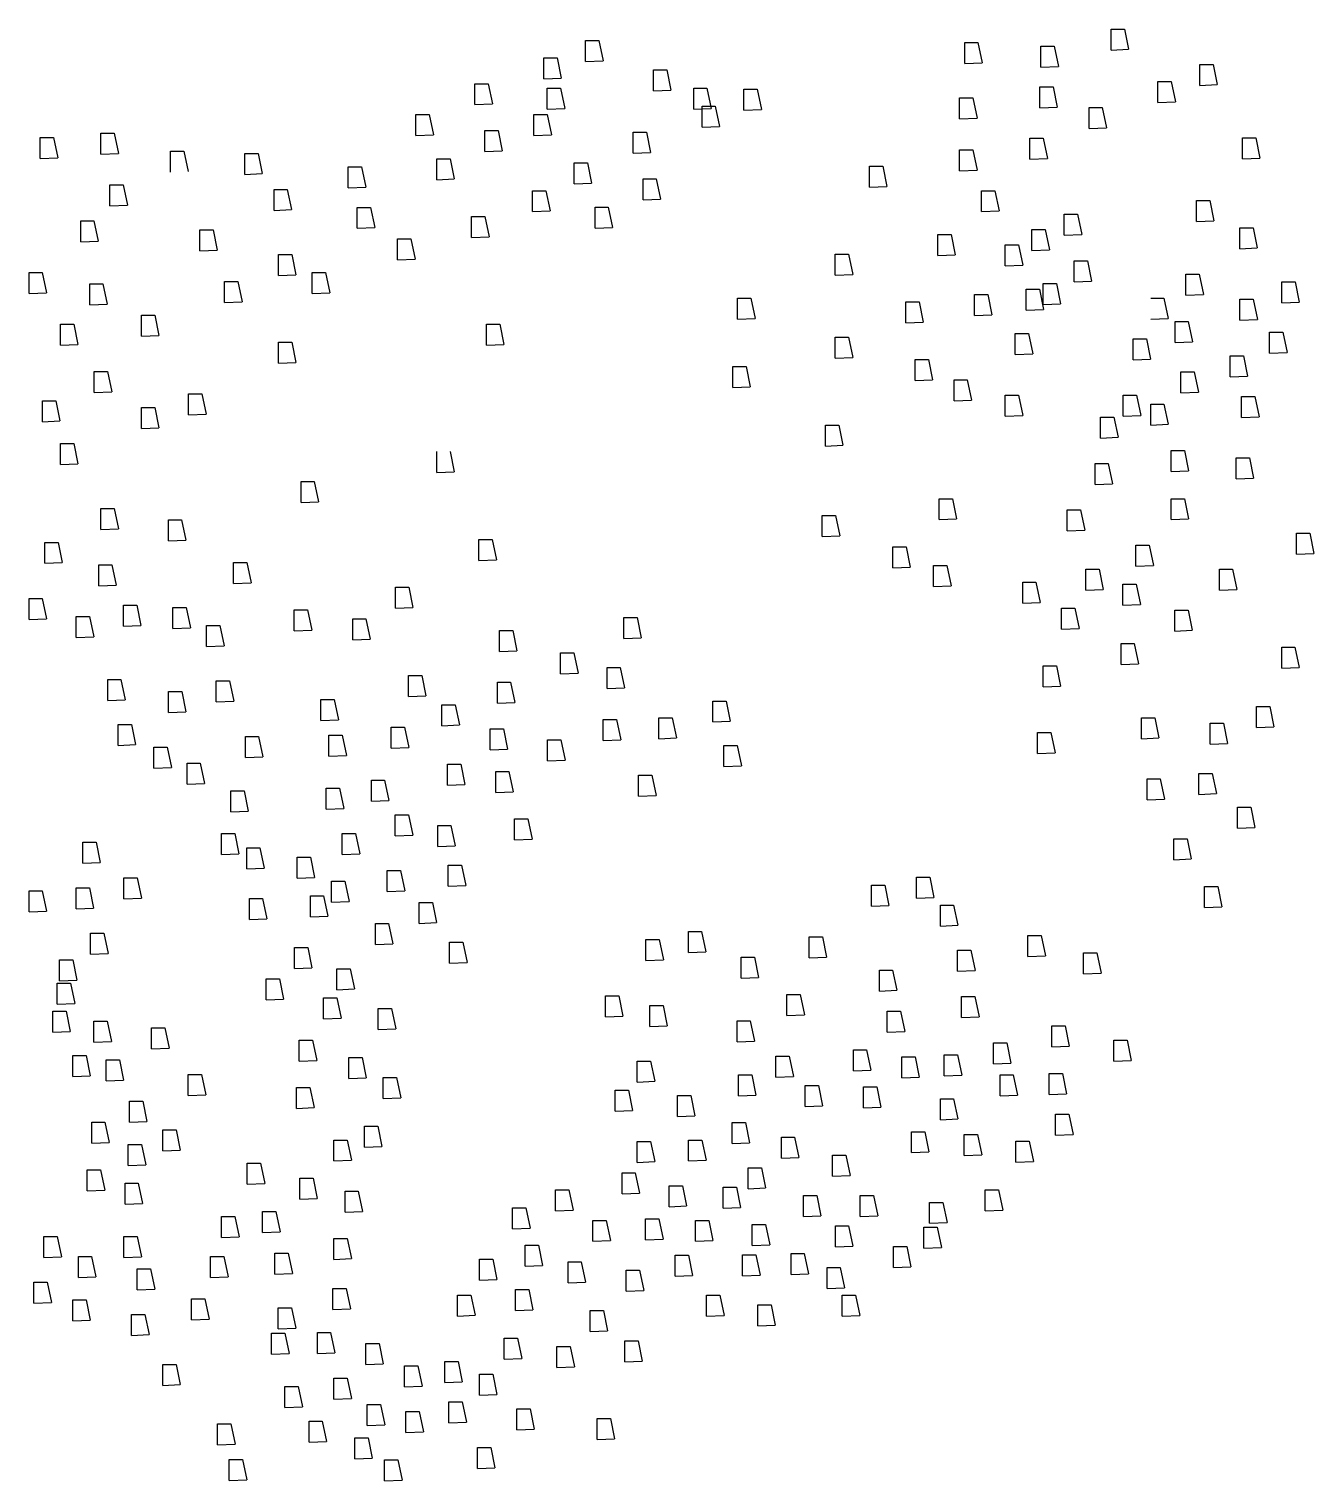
# Model space of a CAD drawing. Header units: inches. Extents: x -28 to 837, y -22 to 590.
# Drawn here: x 463.7 to 516.3, y 331.4 to 390.9 of the extents above; entities that cross this region are included whole.
import ezdxf

# ---------------------------------------------------------------- set-up
doc = ezdxf.new("R2010")
doc.units = ezdxf.units.IN
doc.header["$MEASUREMENT"] = 0
doc.layers.add('dwgmodels.com', color=250, linetype='Continuous')

# ---------------------------------------------------------------- blocks, each defined once
blk = doc.blocks.new('bush 032')
at = {"color": 0, "ltscale": 0.5}
for p, q in [((470.9, 255.03), (470.9, 267.43)), ((470.9, 267.43), (478.75, 267.43)), ((478.75, 267.43), (481.23, 255.45)), ((160.38, 260.58), (168.23, 260.58)), ((160.38, 248.19), (160.38, 260.58)), ((168.23, 260.58), (170.71, 248.6)), ((384.39, 259.43), (392.25, 259.43)), ((384.39, 247.04), (384.39, 259.43)), ((392.25, 259.43), (394.72, 247.45)), ((135.66, 250.41), (143.52, 250.41)), ((135.66, 238.01), (135.66, 250.41)), ((143.52, 250.41), (146, 238.42)), ((429.46, 257.25), (437.32, 257.25)), ((429.46, 244.86), (429.46, 257.25)), ((437.32, 257.25), (439.79, 245.27)), ((470.9, 255.03), (481.23, 255.45)), ((160.38, 248.19), (170.71, 248.6)), ((200.43, 243.26), (208.28, 243.26)), ((200.43, 230.86), (200.43, 243.26)), ((208.28, 243.26), (210.76, 231.27)), ((384.39, 247.04), (394.72, 247.45)), ((429.46, 244.86), (439.79, 245.27)), ((523.29, 246.56), (531.15, 246.56)), ((523.29, 234.16), (523.29, 246.56)), ((531.15, 246.56), (533.63, 234.57)), ((94.96, 222.74), (94.96, 235.14)), ((94.96, 235.14), (102.81, 235.14)), ((102.81, 235.14), (105.29, 223.16)), ((135.66, 238.01), (146, 238.42)), ((137.67, 232.49), (145.53, 232.49)), ((137.67, 220.1), (137.67, 232.49)), ((145.53, 232.49), (148.01, 220.51)), ((224.22, 220.1), (224.22, 232.49)), ((224.22, 232.49), (232.07, 232.49)), ((232.07, 232.49), (234.55, 220.51)), ((253.89, 219.55), (253.89, 231.95)), ((253.89, 231.95), (261.74, 231.95)), ((261.74, 231.95), (264.22, 219.97)), ((428.74, 220.87), (428.74, 233.27)), ((428.74, 233.27), (436.59, 233.27)), ((436.59, 233.27), (439.07, 221.28)), ((498.58, 223.98), (498.58, 236.38)), ((498.58, 236.38), (506.43, 236.38)), ((506.43, 236.38), (508.91, 224.4)), ((523.29, 234.16), (533.63, 234.57)), ((94.96, 222.74), (105.29, 223.16)), ((200.43, 230.86), (210.76, 231.27)), ((381.37, 214.41), (381.37, 226.81)), ((381.37, 226.81), (389.23, 226.81)), ((389.23, 226.81), (391.71, 214.82)), ((498.58, 223.98), (508.91, 224.4)), ((60.06, 216.97), (67.91, 216.97)), ((60.06, 204.57), (60.06, 216.97)), ((67.91, 216.97), (70.39, 204.98)), ((129.85, 204.57), (129.85, 216.97)), ((129.85, 216.97), (137.7, 216.97)), ((137.67, 220.1), (148.01, 220.51)), ((137.7, 216.97), (140.18, 204.98)), ((224.22, 220.1), (234.55, 220.51)), ((229.17, 221.77), (237.02, 221.77)), ((229.17, 209.37), (229.17, 221.77)), ((237.02, 221.77), (239.5, 209.79)), ((253.89, 219.55), (264.22, 219.97)), ((381.37, 214.41), (391.71, 214.82)), ((428.74, 220.87), (439.07, 221.28)), ((457.87, 221.12), (465.72, 221.12)), ((457.87, 208.72), (457.87, 221.12)), ((465.72, 221.12), (468.2, 209.13)), ((-126.08, 193.51), (-126.08, 205.91)), ((-126.08, 205.91), (-118.23, 205.91)), ((-118.23, 205.91), (-115.75, 193.92)), ((100.77, 207.52), (108.62, 207.52)), ((100.77, 195.12), (100.77, 207.52)), ((108.62, 207.52), (111.1, 195.53)), ((188.46, 206.5), (196.31, 206.5)), ((188.46, 194.11), (188.46, 206.5)), ((196.31, 206.5), (198.79, 194.52)), ((229.17, 209.37), (239.5, 209.79)), ((457.87, 208.72), (468.2, 209.13)), ((-161.95, 203.25), (-154.1, 203.25)), ((-161.95, 190.86), (-161.95, 203.25)), ((-154.1, 203.25), (-151.62, 191.27)), ((60.06, 204.57), (70.39, 204.98)), ((129.85, 204.57), (140.18, 204.98)), ((422.97, 190.55), (422.97, 202.94)), ((422.97, 202.94), (430.83, 202.94)), ((430.83, 202.94), (433.31, 190.96)), ((548.58, 203.1), (556.43, 203.1)), ((548.58, 190.7), (548.58, 203.1)), ((556.43, 203.1), (558.91, 191.12)), ((-161.95, 190.86), (-151.62, 191.27)), ((-126.08, 193.51), (-115.75, 193.92)), ((-84.9, 182.88), (-84.9, 195.28)), ((-84.9, 195.28), (-77.05, 195.28)), ((-77.05, 195.28), (-74.57, 183.3)), ((-41.06, 193.95), (-33.21, 193.95)), ((-41.06, 181.56), (-41.06, 193.95)), ((-33.21, 193.95), (-30.73, 181.97)), ((72.42, 190.8), (80.27, 190.8)), ((72.42, 178.4), (72.42, 190.8)), ((80.27, 190.8), (82.75, 178.82)), ((100.77, 195.12), (111.1, 195.53)), ((188.46, 194.11), (198.79, 194.52)), ((381.37, 196.1), (389.23, 196.1)), ((381.37, 183.7), (381.37, 196.1)), ((389.23, 196.1), (391.71, 184.11)), ((422.97, 190.55), (433.31, 190.96)), ((548.58, 190.7), (558.91, 191.12)), ((-41.06, 181.56), (-30.73, 181.97)), ((20.04, 185.98), (27.9, 185.98)), ((20.04, 173.58), (20.04, 185.98)), ((27.9, 185.98), (30.38, 174)), ((153.57, 188.33), (161.42, 188.33)), ((153.57, 175.94), (153.57, 188.33)), ((161.42, 188.33), (163.9, 176.35)), ((328.07, 186.34), (335.92, 186.34)), ((328.07, 173.94), (328.07, 186.34)), ((335.92, 186.34), (338.4, 174.35)), ((381.37, 183.7), (391.71, 184.11)), ((-120.77, 175.36), (-112.92, 175.36)), ((-120.77, 162.96), (-120.77, 175.36)), ((-112.92, 175.36), (-110.44, 163.37)), ((-23.79, 172.7), (-15.94, 172.7)), ((-23.79, 160.3), (-23.79, 172.7)), ((-15.94, 172.7), (-13.46, 160.71)), ((20.04, 173.58), (30.38, 174)), ((72.42, 178.4), (82.75, 178.82)), ((129.02, 159.52), (129.02, 171.91)), ((129.02, 171.91), (136.87, 171.91)), ((136.87, 171.91), (139.35, 159.93)), ((153.57, 175.94), (163.9, 176.35)), ((194.28, 178.88), (202.13, 178.88)), ((194.28, 166.49), (194.28, 178.88)), ((202.13, 178.88), (204.61, 166.9)), ((328.07, 173.94), (338.4, 174.35)), ((394.42, 171.91), (402.27, 171.91)), ((394.42, 159.52), (394.42, 171.91)), ((402.27, 171.91), (404.75, 159.93)), ((-120.77, 162.96), (-110.44, 163.37)), ((194.28, 166.49), (204.61, 166.9)), ((521.35, 153.75), (521.35, 166.14)), ((521.35, 166.14), (529.2, 166.14)), ((529.2, 166.14), (531.68, 154.16)), ((-23.79, 160.3), (-13.46, 160.71)), ((25.36, 162.07), (33.21, 162.07)), ((25.36, 149.67), (25.36, 162.07)), ((33.21, 162.07), (35.69, 150.09)), ((92.96, 156.62), (100.81, 156.62)), ((92.96, 144.22), (92.96, 156.62)), ((100.81, 156.62), (103.29, 144.63)), ((129.02, 159.52), (139.35, 159.93)), ((165.93, 149.77), (165.93, 162.16)), ((165.93, 162.16), (173.78, 162.16)), ((173.78, 162.16), (176.26, 150.18)), ((394.42, 159.52), (404.75, 159.93)), ((443.26, 158), (451.11, 158)), ((443.26, 145.6), (443.26, 158)), ((451.11, 158), (453.59, 146.02)), ((-138.04, 154.1), (-130.19, 154.1)), ((-138.04, 141.7), (-138.04, 154.1)), ((-130.19, 154.1), (-127.71, 142.12)), ((-67.63, 148.79), (-59.78, 148.79)), ((-67.63, 136.39), (-67.63, 148.79)), ((-59.78, 148.79), (-57.3, 136.8)), ((25.36, 149.67), (35.69, 150.09)), ((165.93, 149.77), (176.26, 150.18)), ((368.46, 133.55), (368.46, 145.95)), ((368.46, 145.95), (376.31, 145.95)), ((376.31, 145.95), (378.79, 133.97)), ((424.14, 136.54), (424.14, 148.94)), ((424.14, 148.94), (432, 148.94)), ((432, 148.94), (434.48, 136.96)), ((443.26, 145.6), (453.59, 146.02)), ((521.35, 153.75), (531.68, 154.16)), ((546.97, 137.64), (546.97, 150.04)), ((546.97, 150.04), (554.82, 150.04)), ((554.82, 150.04), (557.3, 138.05)), ((-138.04, 141.7), (-127.71, 142.12)), ((49.27, 143.47), (57.12, 143.47)), ((49.27, 131.08), (49.27, 143.47)), ((57.12, 143.47), (59.6, 131.49)), ((92.96, 144.22), (103.29, 144.63)), ((408.36, 139.83), (416.22, 139.83)), ((408.36, 127.43), (408.36, 139.83)), ((416.22, 139.83), (418.7, 127.84)), ((546.97, 137.64), (557.3, 138.05)), ((-67.63, 136.39), (-57.3, 136.8)), ((-21.14, 134.17), (-13.29, 134.17)), ((-21.14, 121.78), (-21.14, 134.17)), ((-13.29, 134.17), (-10.81, 122.19)), ((49.27, 131.08), (59.6, 131.49)), ((307.88, 134.41), (315.73, 134.41)), ((307.88, 122.01), (307.88, 134.41)), ((315.73, 134.41), (318.21, 122.43)), ((368.46, 133.55), (378.79, 133.97)), ((424.14, 136.54), (434.48, 136.96)), ((449.07, 130.38), (456.93, 130.38)), ((449.07, 117.98), (449.07, 130.38)), ((456.93, 130.38), (459.4, 118.39)), ((-168.59, 123.54), (-160.74, 123.54)), ((-168.59, 111.15), (-168.59, 123.54)), ((-160.74, 123.54), (-158.26, 111.56)), ((-21.14, 121.78), (-10.81, 122.19)), ((-1.21, 123.54), (6.64, 123.54)), ((-1.21, 111.15), (-1.21, 123.54)), ((6.64, 123.54), (9.12, 111.56)), ((307.88, 122.01), (318.21, 122.43)), ((408.36, 127.43), (418.7, 127.84)), ((515.17, 122.62), (523.02, 122.62)), ((515.17, 110.22), (515.17, 122.62)), ((523.02, 122.62), (525.5, 110.64)), ((-168.59, 111.15), (-158.26, 111.56)), ((-132.73, 116.9), (-124.88, 116.9)), ((-132.73, 104.51), (-132.73, 116.9)), ((-124.88, 116.9), (-122.39, 104.92)), ((-53.02, 118.23), (-45.17, 118.23)), ((-53.02, 105.83), (-53.02, 118.23)), ((-45.17, 118.23), (-42.69, 106.25)), ((-1.21, 111.15), (9.12, 111.56)), ((420.72, 101.26), (420.72, 113.66)), ((420.72, 113.66), (428.57, 113.66)), ((428.57, 113.66), (431.06, 101.67)), ((430.73, 117.14), (438.58, 117.14)), ((430.73, 104.74), (430.73, 117.14)), ((438.58, 117.14), (441.06, 105.15)), ((449.07, 117.98), (459.4, 118.39)), ((571.8, 117.99), (579.65, 117.99)), ((571.8, 105.59), (571.8, 117.99)), ((579.65, 117.99), (582.13, 106.01)), ((-132.73, 104.51), (-122.39, 104.92)), ((-53.02, 105.83), (-42.69, 106.25)), ((250.18, 96.05), (250.18, 108.45)), ((250.18, 108.45), (258.03, 108.45)), ((258.03, 108.45), (260.51, 96.47)), ((349.57, 93.77), (349.57, 106.17)), ((349.57, 106.17), (357.43, 106.17)), ((357.43, 106.17), (359.9, 94.19)), ((390.15, 110.56), (398, 110.56)), ((390.15, 98.16), (390.15, 110.56)), ((398, 110.56), (400.48, 98.58)), ((430.73, 104.74), (441.06, 105.15)), ((494.33, 108.36), (502.18, 108.36)), ((502.18, 108.36), (504.66, 96.38)), ((515.17, 110.22), (525.5, 110.64)), ((547.08, 95.42), (547.08, 107.81)), ((547.08, 107.81), (554.93, 107.81)), ((554.93, 107.81), (557.41, 95.83)), ((571.8, 105.59), (582.13, 106.01)), ((-102.17, 85.91), (-102.17, 98.31)), ((-102.17, 98.31), (-94.32, 98.31)), ((-94.32, 98.31), (-91.84, 86.32)), ((250.18, 96.05), (260.51, 96.47)), ((390.15, 98.16), (400.48, 98.58)), ((420.72, 101.26), (431.06, 101.67)), ((494.33, 95.97), (504.66, 96.38)), ((508.69, 82.22), (508.69, 94.61)), ((508.69, 94.61), (516.54, 94.61)), ((516.54, 94.61), (519.02, 82.63)), ((547.08, 95.42), (557.41, 95.83)), ((-150, 92.99), (-142.14, 92.99)), ((-150, 80.59), (-150, 92.99)), ((-142.14, 92.99), (-139.67, 81.01)), ((-102.17, 85.91), (-91.84, 86.32)), ((101.73, 93.01), (109.58, 93.01)), ((101.73, 80.61), (101.73, 93.01)), ((109.58, 93.01), (112.06, 81.03)), ((349.57, 93.77), (359.9, 94.19)), ((414.28, 87.53), (422.13, 87.53)), ((414.28, 75.13), (414.28, 87.53)), ((422.13, 87.53), (424.61, 75.54)), ((564.62, 75.86), (564.62, 88.26)), ((564.62, 88.26), (572.47, 88.26)), ((572.47, 88.26), (574.95, 76.27)), ((-150, 80.59), (-139.67, 81.01)), ((-21.14, 82.36), (-13.29, 82.36)), ((-21.14, 69.97), (-21.14, 82.36)), ((-13.29, 82.36), (-10.81, 70.38)), ((101.73, 80.61), (112.06, 81.03)), ((307.88, 85.37), (315.73, 85.37)), ((307.88, 72.97), (307.88, 85.37)), ((315.73, 85.37), (318.21, 73.39)), ((483.97, 84.44), (491.82, 84.44)), ((483.97, 72.04), (483.97, 84.44)), ((491.82, 84.44), (494.3, 72.46)), ((508.69, 82.22), (519.02, 82.63)), ((-21.14, 69.97), (-10.81, 70.38)), ((307.88, 72.97), (318.21, 73.39)), ((355.06, 59.78), (355.06, 72.17)), ((355.06, 72.17), (362.91, 72.17)), ((362.91, 72.17), (365.39, 60.19)), ((414.28, 75.13), (424.61, 75.54)), ((483.97, 72.04), (494.3, 72.46)), ((541.27, 61.98), (541.27, 74.37)), ((541.27, 74.37), (549.12, 74.37)), ((549.12, 74.37), (551.6, 62.39)), ((564.62, 75.86), (574.95, 76.27)), ((-130.07, 52.7), (-130.07, 65.1)), ((-130.07, 65.1), (-122.22, 65.1)), ((-122.22, 65.1), (-119.74, 53.11)), ((247.3, 55.66), (247.3, 68.06)), ((247.3, 68.06), (255.15, 68.06)), ((255.15, 68.06), (257.63, 56.08)), ((355.06, 59.78), (365.39, 60.19)), ((378.09, 47.71), (378.09, 60.11)), ((378.09, 60.11), (385.94, 60.11)), ((385.94, 60.11), (388.42, 48.13)), ((512.19, 52.53), (512.19, 64.93)), ((512.19, 64.93), (520.04, 64.93)), ((520.04, 64.93), (522.52, 52.94)), ((541.27, 61.98), (551.6, 62.39)), ((-130.07, 52.7), (-119.74, 53.11)), ((-74.28, 51.81), (-66.42, 51.81)), ((-74.28, 39.41), (-74.28, 51.81)), ((-66.42, 51.81), (-63.94, 39.82)), ((247.3, 55.66), (257.63, 56.08)), ((512.19, 52.53), (522.52, 52.94)), ((-160.62, 47.82), (-152.77, 47.82)), ((-160.62, 35.43), (-160.62, 47.82)), ((-152.77, 47.82), (-150.29, 35.84)), ((-102.17, 43.84), (-94.32, 43.84)), ((-102.17, 31.44), (-102.17, 43.84)), ((-94.32, 43.84), (-91.84, 31.86)), ((378.09, 47.71), (388.42, 48.13)), ((408.36, 51), (416.22, 51)), ((408.36, 38.6), (408.36, 51)), ((416.22, 51), (418.7, 39.01)), ((478.15, 51), (486, 51)), ((478.15, 38.6), (478.15, 51)), ((486, 51), (488.48, 39.01)), ((494.33, 45.85), (502.18, 45.85)), ((494.33, 33.45), (494.33, 45.85)), ((502.18, 45.85), (504.66, 33.87)), ((548.07, 37.84), (548.07, 50.24)), ((548.07, 50.24), (555.92, 50.24)), ((555.92, 50.24), (558.4, 38.26)), ((-160.62, 35.43), (-150.29, 35.84)), ((-74.28, 39.41), (-63.94, 39.82)), ((408.36, 38.6), (418.7, 39.01)), ((464.72, 25.78), (464.72, 38.17)), ((464.72, 38.17), (472.57, 38.17)), ((472.57, 38.17), (475.05, 26.19)), ((478.15, 38.6), (488.48, 39.01)), ((548.07, 37.84), (558.4, 38.26)), ((-102.17, 31.44), (-91.84, 31.86)), ((302.11, 21.05), (302.11, 33.45)), ((302.11, 33.45), (309.96, 33.45)), ((309.96, 33.45), (312.44, 21.46)), ((464.72, 25.78), (475.05, 26.19)), ((494.33, 33.45), (504.66, 33.87)), ((-150, 10.19), (-150, 22.58)), ((-150, 22.58), (-142.14, 22.58)), ((-142.14, 22.58), (-139.67, 10.6)), ((72.42, 5.42), (72.42, 17.82)), ((80.27, 17.82), (82.75, 5.83)), ((302.11, 21.05), (312.44, 21.46)), ((506.39, 6.04), (506.39, 18.44)), ((506.39, 18.44), (514.25, 18.44)), ((514.25, 18.44), (516.73, 6.45)), ((-150, 10.19), (-139.67, 10.6)), ((461.43, -1.64), (461.43, 10.76)), ((461.43, 10.76), (469.28, 10.76)), ((469.28, 10.76), (471.76, -1.22)), ((544.78, 1.65), (544.78, 14.05)), ((544.78, 14.05), (552.63, 14.05)), ((552.63, 14.05), (555.11, 2.06)), ((-7.85, 0), (0, 0)), ((-7.85, -12.39), (-7.85, 0)), ((0, 0), (2.48, -11.98)), ((72.42, 5.42), (82.75, 5.83)), ((506.39, 6.04), (516.73, 6.45)), ((544.78, 1.65), (555.11, 2.06)), ((461.43, -1.64), (471.76, -1.22)), ((-126.08, -28.34), (-126.08, -15.94)), ((-126.08, -15.94), (-118.23, -15.94)), ((-118.23, -15.94), (-115.75, -27.92)), ((-7.85, -12.39), (2.48, -11.98)), ((369.31, -10.08), (377.16, -10.08)), ((369.31, -22.47), (369.31, -10.08)), ((377.16, -10.08), (379.65, -22.06)), ((444.98, -16.66), (452.83, -16.66)), ((444.98, -29.06), (444.98, -16.66)), ((452.83, -16.66), (455.31, -28.64)), ((506.39, -10.08), (514.25, -10.08)), ((506.39, -22.47), (506.39, -10.08)), ((514.25, -10.08), (516.73, -22.06)), ((-86.23, -34.98), (-86.23, -22.58)), ((-86.23, -22.58), (-78.38, -22.58)), ((-78.38, -22.58), (-75.9, -34.57)), ((300.22, -19.95), (308.08, -19.95)), ((300.22, -32.34), (300.22, -19.95)), ((308.08, -19.95), (310.56, -31.93)), ((369.31, -22.47), (379.65, -22.06)), ((506.39, -22.47), (516.73, -22.06)), ((-126.08, -28.34), (-115.75, -27.92)), ((97.34, -34.21), (105.2, -34.21)), ((97.34, -46.6), (97.34, -34.21)), ((105.2, -34.21), (107.68, -46.19)), ((300.22, -32.34), (310.56, -31.93)), ((444.98, -29.06), (455.31, -28.64)), ((580.48, -30.5), (588.33, -30.5)), ((580.48, -42.9), (580.48, -30.5)), ((588.33, -30.5), (590.81, -42.48)), ((-159.29, -35.87), (-151.44, -35.87)), ((-159.29, -48.26), (-159.29, -35.87)), ((-151.44, -35.87), (-148.96, -47.85)), ((-86.23, -34.98), (-75.9, -34.57)), ((341.9, -38.59), (349.75, -38.59)), ((341.9, -50.99), (341.9, -38.59)), ((349.75, -38.59), (352.23, -50.58)), ((485.56, -37.49), (493.41, -37.49)), ((485.56, -49.89), (485.56, -37.49)), ((493.41, -37.49), (495.89, -49.48)), ((580.48, -42.9), (590.81, -42.48)), ((-159.29, -48.26), (-148.96, -47.85)), ((-127.41, -61.55), (-127.41, -49.15)), ((-127.41, -49.15), (-119.56, -49.15)), ((-119.56, -49.15), (-117.08, -61.14)), ((-47.71, -47.82), (-39.85, -47.82)), ((-47.71, -60.22), (-47.71, -47.82)), ((-39.85, -47.82), (-37.38, -59.81)), ((97.34, -46.6), (107.68, -46.19)), ((341.9, -50.99), (352.23, -50.58)), ((366.02, -49.56), (373.87, -49.56)), ((366.02, -61.96), (366.02, -49.56)), ((373.87, -49.56), (376.35, -61.54)), ((485.56, -49.89), (495.89, -49.48)), ((-47.71, -60.22), (-37.38, -59.81)), ((418.66, -71.83), (418.66, -59.43)), ((418.66, -59.43), (426.51, -59.43)), ((426.51, -59.43), (428.99, -71.41)), ((455.95, -51.75), (463.8, -51.75)), ((455.95, -64.15), (455.95, -51.75)), ((463.8, -51.75), (466.28, -63.73)), ((534.91, -51.75), (542.76, -51.75)), ((534.91, -64.15), (534.91, -51.75)), ((542.76, -51.75), (545.24, -63.73)), ((-127.41, -61.55), (-117.08, -61.14)), ((47.94, -62.43), (55.79, -62.43)), ((47.94, -74.83), (47.94, -62.43)), ((55.79, -62.43), (58.27, -74.42)), ((366.02, -61.96), (376.35, -61.54)), ((455.95, -64.15), (466.28, -63.73)), ((477.88, -60.53), (485.73, -60.53)), ((477.88, -72.92), (477.88, -60.53)), ((485.73, -60.53), (488.21, -72.51)), ((534.91, -64.15), (545.24, -63.73)), ((-168.59, -81.47), (-168.59, -69.08)), ((-168.59, -69.08), (-160.74, -69.08)), ((-160.74, -69.08), (-158.26, -81.06)), ((-112.8, -73.06), (-104.95, -73.06)), ((-112.8, -85.46), (-112.8, -73.06)), ((-104.95, -73.06), (-102.47, -85.04)), ((-83.57, -86.79), (-83.57, -74.39)), ((-83.57, -74.39), (-75.72, -74.39)), ((-75.72, -74.39), (-73.24, -86.37)), ((-11.84, -75.72), (-3.99, -75.72)), ((-11.84, -88.12), (-11.84, -75.72)), ((-3.99, -75.72), (-1.5, -87.7)), ((47.94, -74.83), (58.27, -74.42)), ((418.66, -71.83), (428.99, -71.41)), ((441.69, -74.78), (449.54, -74.78)), ((441.69, -87.18), (441.69, -74.78)), ((449.54, -74.78), (452.02, -86.77)), ((477.88, -72.92), (488.21, -72.51)), ((508.59, -75.88), (516.44, -75.88)), ((508.59, -88.28), (508.59, -75.88)), ((516.44, -75.88), (518.92, -87.86)), ((-168.59, -81.47), (-158.26, -81.06)), ((-140.7, -79.71), (-132.85, -79.71)), ((-140.7, -92.1), (-140.7, -79.71)), ((-132.85, -79.71), (-130.37, -91.69)), ((-112.8, -85.46), (-102.47, -85.04)), ((-63.65, -85.02), (-55.79, -85.02)), ((-63.65, -97.42), (-63.65, -85.02)), ((-55.79, -85.02), (-53.32, -97)), ((22.7, -81.03), (30.55, -81.03)), ((22.7, -93.43), (22.7, -81.03)), ((30.55, -81.03), (33.03, -93.02)), ((182.88, -80.27), (190.74, -80.27)), ((182.88, -92.66), (182.88, -80.27)), ((190.74, -80.27), (193.22, -92.25)), ((-140.7, -92.1), (-130.37, -91.69)), ((-83.57, -86.79), (-73.24, -86.37)), ((-11.84, -88.12), (-1.5, -87.7)), ((22.7, -93.43), (33.03, -93.02)), ((109.41, -87.94), (117.26, -87.94)), ((109.41, -100.34), (109.41, -87.94)), ((117.26, -87.94), (119.74, -99.93)), ((182.88, -92.66), (193.22, -92.25)), ((441.69, -87.18), (452.02, -86.77)), ((508.59, -88.28), (518.92, -87.86)), ((-63.65, -97.42), (-53.32, -97)), ((109.41, -100.34), (119.74, -99.93)), ((145.6, -101.1), (153.45, -101.1)), ((145.6, -113.5), (145.6, -101.1)), ((153.45, -101.1), (155.93, -113.09)), ((476.78, -95.62), (484.64, -95.62)), ((476.78, -108.02), (476.78, -95.62)), ((484.64, -95.62), (487.11, -107.6)), ((571.73, -97.86), (579.58, -97.86)), ((571.73, -110.26), (571.73, -97.86)), ((579.58, -97.86), (582.06, -109.85)), ((173.01, -109.88), (180.87, -109.88)), ((173.01, -122.27), (173.01, -109.88)), ((180.87, -109.88), (183.34, -121.86)), ((430.73, -108.78), (438.58, -108.78)), ((430.73, -121.18), (430.73, -108.78)), ((438.58, -108.78), (441.06, -120.76)), ((476.78, -108.02), (487.11, -107.6)), ((571.73, -110.26), (582.06, -109.85)), ((-122.1, -116.9), (-114.25, -116.9)), ((-122.1, -129.3), (-122.1, -116.9)), ((-114.25, -116.9), (-111.77, -128.89)), ((-57.97, -117.7), (-50.12, -117.7)), ((-57.97, -130.1), (-57.97, -117.7)), ((-50.12, -117.7), (-47.64, -129.68)), ((55.69, -114.57), (63.54, -114.57)), ((55.69, -126.96), (55.69, -114.57)), ((63.54, -114.57), (66.02, -126.55)), ((108.21, -118.49), (116.06, -118.49)), ((108.21, -130.88), (108.21, -118.49)), ((116.06, -118.49), (118.54, -130.47)), ((145.6, -113.5), (155.93, -113.09)), ((-86.18, -136.37), (-86.18, -123.97)), ((-86.18, -123.97), (-78.33, -123.97)), ((-78.33, -123.97), (-75.85, -135.96)), ((3.95, -128.67), (11.81, -128.67)), ((3.95, -141.07), (3.95, -128.67)), ((11.81, -128.67), (14.29, -140.66)), ((55.69, -126.96), (66.02, -126.55)), ((173.01, -122.27), (183.34, -121.86)), ((430.73, -121.18), (441.06, -120.76)), ((-122.1, -129.3), (-111.77, -128.89)), ((-86.18, -136.37), (-75.85, -135.96)), ((-57.97, -130.1), (-47.64, -129.68)), ((75.41, -131.81), (83.26, -131.81)), ((75.41, -144.21), (75.41, -131.81)), ((83.26, -131.81), (85.74, -143.79)), ((108.21, -130.88), (118.54, -130.47)), ((235.52, -129.62), (243.37, -129.62)), ((235.52, -142.01), (235.52, -129.62)), ((243.37, -129.62), (245.85, -141.6)), ((556.84, -132.91), (564.69, -132.91)), ((556.84, -145.3), (556.84, -132.91)), ((564.69, -132.91), (567.17, -144.89)), ((-115.91, -155.82), (-115.91, -143.42)), ((-115.91, -143.42), (-108.06, -143.42)), ((-108.06, -143.42), (-105.58, -155.4)), ((3.95, -141.07), (14.29, -140.66)), ((45.5, -157.53), (45.5, -145.14)), ((45.5, -145.14), (53.35, -145.14)), ((53.35, -145.14), (55.83, -157.12)), ((75.41, -144.21), (85.74, -143.79)), ((170.82, -152.98), (170.82, -140.58)), ((170.82, -140.58), (178.67, -140.58)), ((178.67, -140.58), (181.15, -152.57)), ((203.72, -139.49), (211.57, -139.49)), ((203.72, -151.88), (203.72, -139.49)), ((211.57, -139.49), (214.05, -151.47)), ((235.52, -142.01), (245.85, -141.6)), ((488.85, -139.49), (496.7, -139.49)), ((488.85, -151.88), (488.85, -139.49)), ((496.7, -139.49), (499.18, -151.47)), ((529.42, -142.78), (537.27, -142.78)), ((529.42, -155.17), (529.42, -142.78)), ((537.27, -142.78), (539.76, -154.76)), ((556.84, -145.3), (567.17, -144.89)), ((-40.72, -163.02), (-40.72, -150.62)), ((-40.72, -150.62), (-32.87, -150.62)), ((-32.87, -150.62), (-30.39, -162.6)), ((8.66, -149.84), (16.51, -149.84)), ((8.66, -162.23), (8.66, -149.84)), ((16.51, -149.84), (18.99, -161.82)), ((103.92, -146.07), (111.78, -146.07)), ((103.92, -158.46), (103.92, -146.07)), ((111.78, -146.07), (114.26, -158.05)), ((137.92, -152.65), (145.77, -152.65)), ((137.92, -165.04), (137.92, -152.65)), ((145.77, -152.65), (148.25, -164.63)), ((170.82, -152.98), (181.15, -152.57)), ((203.72, -151.88), (214.05, -151.47)), ((427.44, -148.26), (435.29, -148.26)), ((427.44, -160.66), (427.44, -148.26)), ((435.29, -148.26), (437.77, -160.24)), ((488.85, -151.88), (499.18, -151.47)), ((-115.91, -155.82), (-105.58, -155.4)), ((-94.81, -156.89), (-86.95, -156.89)), ((-94.81, -169.29), (-94.81, -156.89)), ((-86.95, -156.89), (-84.47, -168.88)), ((-40.72, -163.02), (-30.39, -162.6)), ((8.66, -162.23), (18.99, -161.82)), ((45.5, -157.53), (55.83, -157.12)), ((103.92, -158.46), (114.26, -158.05)), ((242.1, -155.94), (249.96, -155.94)), ((242.1, -168.33), (242.1, -155.94)), ((249.96, -155.94), (252.43, -167.92)), ((427.44, -160.66), (437.77, -160.24)), ((529.42, -155.17), (539.76, -154.76)), ((-94.81, -169.29), (-84.47, -168.88)), ((-75.21, -166.3), (-67.36, -166.3)), ((-75.21, -178.7), (-75.21, -166.3)), ((-67.36, -166.3), (-64.88, -178.28)), ((78.7, -166.91), (86.55, -166.91)), ((78.7, -179.3), (78.7, -166.91)), ((86.55, -166.91), (89.03, -178.89)), ((107.22, -171.29), (115.07, -171.29)), ((107.22, -183.69), (107.22, -171.29)), ((115.07, -171.29), (117.55, -183.28)), ((137.92, -165.04), (148.25, -164.63)), ((242.1, -168.33), (252.43, -167.92)), ((-75.21, -178.7), (-64.88, -178.28)), ((33.74, -176.49), (41.59, -176.49)), ((33.74, -188.88), (33.74, -176.49)), ((41.59, -176.49), (44.07, -188.47)), ((78.7, -179.3), (89.03, -178.89)), ((191.66, -173.48), (199.51, -173.48)), ((191.66, -185.88), (191.66, -173.48)), ((199.51, -173.48), (201.99, -185.47)), ((492.14, -175.68), (499.99, -175.68)), ((492.14, -188.07), (492.14, -175.68)), ((499.99, -175.68), (502.47, -187.66)), ((522.84, -172.39), (530.69, -172.39)), ((522.84, -184.78), (522.84, -172.39)), ((530.69, -172.39), (533.17, -184.37)), ((-49.35, -182.76), (-41.49, -182.76)), ((-49.35, -195.16), (-49.35, -182.76)), ((-41.49, -182.76), (-39.01, -194.74)), ((7.09, -181.19), (14.94, -181.19)), ((7.09, -193.59), (7.09, -181.19)), ((14.94, -181.19), (17.42, -193.18)), ((33.74, -188.88), (44.07, -188.47)), ((107.22, -183.69), (117.55, -183.28)), ((191.66, -185.88), (201.99, -185.47)), ((492.14, -188.07), (502.47, -187.66)), ((522.84, -184.78), (533.17, -184.37)), ((-49.35, -195.16), (-39.01, -194.74)), ((7.09, -193.59), (17.42, -193.18)), ((47.85, -196.87), (55.7, -196.87)), ((47.85, -209.26), (47.85, -196.87)), ((55.7, -196.87), (58.18, -208.85)), ((545.63, -192.41), (553.48, -192.41)), ((545.63, -204.8), (545.63, -192.41)), ((553.48, -192.41), (555.96, -204.39)), ((72.93, -215.54), (72.93, -203.14)), ((72.93, -203.14), (80.78, -203.14)), ((80.78, -203.14), (83.26, -215.12)), ((118.39, -211.62), (118.39, -199.22)), ((118.39, -199.22), (126.25, -199.22)), ((126.25, -199.22), (128.73, -211.2)), ((545.63, -204.8), (555.96, -204.39)), ((-136.81, -225.46), (-136.81, -213.06)), ((-136.81, -213.06), (-128.96, -213.06)), ((-128.96, -213.06), (-126.48, -225.05)), ((-54.83, -220.24), (-54.83, -207.84)), ((-54.83, -207.84), (-46.98, -207.84)), ((-46.98, -207.84), (-44.5, -219.83)), ((16.5, -220.24), (16.5, -207.84)), ((16.5, -207.84), (24.35, -207.84)), ((24.35, -207.84), (26.83, -219.83)), ((47.85, -209.26), (58.18, -208.85)), ((118.39, -211.62), (128.73, -211.2)), ((507.96, -210.98), (515.81, -210.98)), ((507.96, -223.37), (507.96, -210.98)), ((515.81, -210.98), (518.29, -222.96)), ((-54.83, -220.24), (-44.5, -219.83)), ((-39.94, -228.86), (-39.94, -216.46)), ((-39.94, -216.46), (-32.09, -216.46)), ((-32.09, -216.46), (-29.61, -228.45)), ((-10.15, -221.95), (-2.3, -221.95)), ((-10.15, -234.35), (-10.15, -221.95)), ((-2.3, -221.95), (0.18, -233.94)), ((16.5, -220.24), (26.83, -219.83)), ((72.93, -215.54), (83.26, -215.12)), ((507.96, -223.37), (518.29, -222.96)), ((-136.81, -225.46), (-126.48, -225.05)), ((-39.94, -228.86), (-29.61, -228.45)), ((43.15, -242.19), (43.15, -229.79)), ((43.15, -229.79), (51, -229.79)), ((51, -229.79), (53.48, -241.77)), ((79.2, -239.05), (79.2, -226.65)), ((79.2, -226.65), (87.06, -226.65)), ((87.06, -226.65), (89.54, -238.64)), ((-140.75, -252.37), (-140.75, -239.98)), ((-140.75, -239.98), (-132.9, -239.98)), ((-132.9, -239.98), (-130.42, -251.96)), ((-112.52, -246.47), (-112.52, -234.07)), ((-112.52, -234.07), (-104.67, -234.07)), ((-104.67, -234.07), (-102.19, -246.05)), ((-10.15, -234.35), (0.18, -233.94)), ((10.23, -248.46), (10.23, -236.06)), ((10.23, -236.06), (18.08, -236.06)), ((18.08, -236.06), (20.56, -248.04)), ((79.2, -239.05), (89.54, -238.64)), ((329.25, -238.41), (337.1, -238.41)), ((329.25, -250.81), (329.25, -238.41)), ((337.1, -238.41), (339.58, -250.39)), ((355.89, -246.11), (355.89, -233.71)), ((355.89, -233.71), (363.75, -233.71)), ((363.75, -233.71), (366.22, -245.69)), ((526.11, -239.19), (533.96, -239.19)), ((526.11, -251.59), (526.11, -239.19)), ((533.96, -239.19), (536.44, -251.18)), ((-168.59, -254.17), (-168.59, -241.77)), ((-168.59, -241.77), (-160.74, -241.77)), ((-160.74, -241.77), (-158.26, -253.76)), ((-112.52, -246.47), (-102.19, -246.05)), ((-38.37, -246.25), (-30.52, -246.25)), ((-38.37, -258.65), (-38.37, -246.25)), ((-30.52, -246.25), (-28.04, -258.24)), ((-2.31, -257.08), (-2.31, -244.68)), ((-2.31, -244.68), (5.54, -244.68)), ((5.54, -244.68), (8.02, -256.67)), ((10.23, -248.46), (20.56, -248.04)), ((43.15, -242.19), (53.48, -241.77)), ((61.96, -248.6), (69.81, -248.6)), ((61.96, -261), (61.96, -248.6)), ((69.81, -248.6), (72.29, -260.58)), ((355.89, -246.11), (366.22, -245.69)), ((-168.59, -254.17), (-158.26, -253.76)), ((-140.75, -252.37), (-130.42, -251.96)), ((-2.31, -257.08), (8.02, -256.67)), ((329.25, -250.81), (339.58, -250.39)), ((370, -250.17), (377.85, -250.17)), ((370, -262.57), (370, -250.17)), ((377.85, -250.17), (380.33, -262.15)), ((526.11, -251.59), (536.44, -251.18)), ((-38.37, -258.65), (-28.04, -258.24)), ((36.09, -261.14), (43.95, -261.14)), ((36.09, -273.54), (36.09, -261.14)), ((43.95, -261.14), (46.42, -273.12)), ((61.96, -261), (72.29, -260.58)), ((221.08, -265.85), (228.93, -265.85)), ((221.08, -278.24), (221.08, -265.85)), ((228.93, -265.85), (231.41, -277.83)), ((370, -262.57), (380.33, -262.15)), ((-132.22, -279.29), (-132.22, -266.89)), ((-132.22, -266.89), (-124.36, -266.89)), ((-124.36, -266.89), (-121.89, -278.87)), ((36.09, -273.54), (46.42, -273.12)), ((79.99, -284.51), (79.99, -272.12)), ((79.99, -272.12), (87.84, -272.12)), ((87.84, -272.12), (90.32, -284.1)), ((195.99, -270.55), (203.84, -270.55)), ((195.99, -282.95), (195.99, -270.55)), ((203.84, -270.55), (206.33, -282.53)), ((292.4, -281.38), (292.4, -268.98)), ((292.4, -268.98), (300.26, -268.98)), ((300.26, -268.98), (302.73, -280.96)), ((421.74, -280.59), (421.74, -268.2)), ((421.74, -268.2), (429.59, -268.2)), ((429.59, -268.2), (432.07, -280.18)), ((-150.6, -295.04), (-150.6, -282.64)), ((-150.6, -282.64), (-142.75, -282.64)), ((-142.75, -282.64), (-140.27, -294.63)), ((-132.22, -279.29), (-121.89, -278.87)), ((-11.72, -275.25), (-3.87, -275.25)), ((-11.72, -287.65), (-11.72, -275.25)), ((-3.87, -275.25), (-1.39, -287.24)), ((195.99, -282.95), (206.33, -282.53)), ((221.08, -278.24), (231.41, -277.83)), ((252.29, -293.36), (252.29, -280.96)), ((252.29, -280.96), (260.14, -280.96)), ((260.14, -280.96), (262.62, -292.94)), ((292.4, -281.38), (302.73, -280.96)), ((380.19, -289.22), (380.19, -276.82)), ((380.19, -276.82), (388.04, -276.82)), ((388.04, -276.82), (390.52, -288.8)), ((421.74, -280.59), (432.07, -280.18)), ((454.66, -278.39), (462.51, -278.39)), ((454.66, -290.78), (454.66, -278.39)), ((462.51, -278.39), (464.99, -290.37)), ((-11.72, -287.65), (-1.39, -287.24)), ((13.36, -287.79), (21.21, -287.79)), ((13.36, -300.19), (13.36, -287.79)), ((21.21, -287.79), (23.69, -299.78)), ((79.99, -284.51), (90.32, -284.1)), ((333.95, -300.97), (333.95, -288.58)), ((333.95, -288.58), (341.8, -288.58)), ((341.8, -288.58), (344.28, -300.56)), ((380.19, -289.22), (390.52, -288.8)), ((454.66, -290.78), (464.99, -290.37)), ((-151.91, -308.83), (-151.91, -296.43)), ((-151.91, -296.43), (-144.06, -296.43)), ((-150.6, -295.04), (-140.27, -294.63)), ((-144.06, -296.43), (-141.58, -308.41)), ((-28.5, -306.2), (-28.5, -293.81)), ((-28.5, -293.81), (-20.64, -293.81)), ((-20.64, -293.81), (-18.17, -305.79)), ((13.36, -300.19), (23.69, -299.78)), ((252.29, -293.36), (262.62, -292.94)), ((-151.91, -308.83), (-141.58, -308.41)), ((-28.5, -306.2), (-18.17, -305.79)), ((5.52, -305.04), (13.38, -305.04)), ((5.52, -317.43), (5.52, -305.04)), ((13.38, -305.04), (15.85, -317.02)), ((172.07, -316.27), (172.07, -303.88)), ((172.07, -303.88), (179.92, -303.88)), ((179.92, -303.88), (182.4, -315.86)), ((279.3, -315.46), (279.3, -303.06)), ((279.3, -303.06), (287.15, -303.06)), ((287.15, -303.06), (289.63, -315.04)), ((333.95, -300.97), (344.28, -300.56)), ((382.54, -316.65), (382.54, -304.25)), ((382.54, -304.25), (390.4, -304.25)), ((390.4, -304.25), (392.88, -316.24)), ((-154.53, -312.84), (-146.68, -312.84)), ((-154.53, -325.24), (-154.53, -312.84)), ((-146.68, -312.84), (-144.2, -324.82)), ((5.52, -317.43), (15.85, -317.02)), ((37.82, -311.25), (45.67, -311.25)), ((37.82, -323.64), (37.82, -311.25)), ((45.67, -311.25), (48.15, -323.23)), ((172.07, -316.27), (182.4, -315.86)), ((198.26, -322), (198.26, -309.61)), ((198.26, -309.61), (206.11, -309.61)), ((206.11, -309.61), (208.59, -321.59)), ((279.3, -315.46), (289.63, -315.04)), ((338.65, -312.88), (346.5, -312.88)), ((338.65, -325.27), (338.65, -312.88)), ((346.5, -312.88), (348.98, -324.86)), ((382.54, -316.65), (392.88, -316.24)), ((-154.53, -325.24), (-144.2, -324.82)), ((-130.25, -318.75), (-122.39, -318.75)), ((-130.25, -331.15), (-130.25, -318.75)), ((-122.39, -318.75), (-119.91, -330.73)), ((-96.11, -335.08), (-96.11, -322.69)), ((-96.11, -322.69), (-88.26, -322.69)), ((-88.26, -322.69), (-85.78, -334.67)), ((37.82, -323.64), (48.15, -323.23)), ((198.26, -322), (208.59, -321.59)), ((249.83, -318.61), (257.68, -318.61)), ((249.83, -331.01), (249.83, -318.61)), ((257.68, -318.61), (260.16, -330.6)), ((338.65, -325.27), (348.98, -324.86)), ((435.84, -321.5), (443.7, -321.5)), ((435.84, -333.89), (435.84, -321.5)), ((443.7, -321.5), (446.17, -333.48)), ((-130.25, -331.15), (-119.91, -330.73)), ((-8.84, -342.47), (-8.84, -330.07)), ((-8.84, -330.07), (-0.98, -330.07)), ((-0.98, -330.07), (1.49, -342.06)), ((249.83, -331.01), (260.16, -330.6)), ((401.36, -331.69), (409.21, -331.69)), ((401.36, -344.08), (401.36, -331.69)), ((409.21, -331.69), (411.69, -343.67)), ((435.84, -333.89), (446.17, -333.48)), ((472.49, -342.47), (472.49, -330.07)), ((472.49, -330.07), (480.34, -330.07)), ((480.34, -330.07), (482.82, -342.06)), ((-142.72, -351.5), (-142.72, -339.1)), ((-142.72, -339.1), (-134.87, -339.1)), ((-134.87, -339.1), (-132.39, -351.08)), ((-123.02, -341.72), (-115.17, -341.72)), ((-123.02, -354.12), (-123.02, -341.72)), ((-115.17, -341.72), (-112.69, -353.71)), ((-96.11, -335.08), (-85.78, -334.67)), ((-8.84, -342.47), (1.49, -342.06)), ((20.42, -340.31), (28.27, -340.31)), ((20.42, -352.71), (20.42, -340.31)), ((28.27, -340.31), (30.75, -352.29)), ((190.9, -354.74), (190.9, -342.35)), ((190.9, -342.35), (198.75, -342.35)), ((198.75, -342.35), (201.23, -354.33)), ((272.81, -339.53), (280.66, -339.53)), ((272.81, -351.92), (272.81, -339.53)), ((280.66, -339.53), (283.14, -351.51)), ((318.59, -348.2), (318.59, -335.8)), ((318.59, -335.8), (326.44, -335.8)), ((326.44, -335.8), (328.92, -347.79)), ((347.24, -352.29), (347.24, -339.89)), ((347.24, -339.89), (355.1, -339.89)), ((355.1, -339.89), (357.58, -351.87)), ((372.36, -338.74), (380.21, -338.74)), ((372.36, -351.14), (372.36, -338.74)), ((380.21, -338.74), (382.69, -350.72)), ((472.49, -342.47), (482.82, -342.06)), ((-142.72, -351.5), (-132.39, -351.08)), ((-74.45, -362.66), (-74.45, -350.26)), ((-74.45, -350.26), (-66.6, -350.26)), ((-66.6, -350.26), (-64.12, -362.24)), ((250.65, -362.93), (250.65, -350.54)), ((250.65, -350.54), (258.5, -350.54)), ((258.5, -350.54), (260.98, -362.52)), ((272.81, -351.92), (283.14, -351.51)), ((318.59, -348.2), (328.92, -347.79)), ((372.36, -351.14), (382.69, -350.72)), ((401.36, -344.08), (411.69, -343.67)), ((405.28, -362.9), (405.28, -350.5)), ((405.28, -350.5), (413.13, -350.5)), ((413.13, -350.5), (415.61, -362.48)), ((434.28, -362.11), (434.28, -349.71)), ((434.28, -349.71), (442.13, -349.71)), ((442.13, -349.71), (444.61, -361.7)), ((-123.02, -354.12), (-112.69, -353.71)), ((-10.47, -370.3), (-10.47, -357.9)), ((-10.47, -357.9), (-2.62, -357.9)), ((-2.62, -357.9), (-0.14, -369.89)), ((20.42, -352.71), (30.75, -352.29)), ((40.8, -364.46), (40.8, -352.07)), ((40.8, -352.07), (48.65, -352.07)), ((48.65, -352.07), (51.13, -364.05)), ((177.8, -371.93), (177.8, -359.54)), ((177.8, -359.54), (185.65, -359.54)), ((185.65, -359.54), (188.13, -371.52)), ((190.9, -354.74), (201.23, -354.33)), ((290.05, -356.77), (297.9, -356.77)), ((290.05, -369.17), (290.05, -356.77)), ((297.9, -356.77), (300.38, -368.75)), ((324.54, -369.95), (324.54, -357.55)), ((324.54, -357.55), (332.39, -357.55)), ((332.39, -357.55), (334.87, -369.54)), ((347.24, -352.29), (357.58, -351.87)), ((-109.24, -378.41), (-109.24, -366.01)), ((-109.24, -366.01), (-101.39, -366.01)), ((-101.39, -366.01), (-98.91, -378)), ((-74.45, -362.66), (-64.12, -362.24)), ((40.8, -364.46), (51.13, -364.05)), ((214.64, -375.21), (214.64, -362.81)), ((214.64, -362.81), (222.49, -362.81)), ((222.49, -362.81), (224.97, -374.8)), ((250.65, -362.93), (260.98, -362.52)), ((290.05, -369.17), (300.38, -368.75)), ((370, -364.61), (377.85, -364.61)), ((370, -377.01), (370, -364.61)), ((377.85, -364.61), (380.33, -376.59)), ((405.28, -362.9), (415.61, -362.48)), ((434.28, -362.11), (444.61, -361.7)), ((-10.47, -370.3), (-0.14, -369.89)), ((177.8, -371.93), (188.13, -371.52)), ((214.64, -375.21), (224.97, -374.8)), ((324.54, -369.95), (334.87, -369.54)), ((370, -377.01), (380.33, -376.59)), ((438.11, -386.15), (438.11, -373.75)), ((438.11, -373.75), (445.96, -373.75)), ((445.96, -373.75), (448.44, -385.73)), ((-131.56, -378.49), (-123.71, -378.49)), ((-131.56, -390.88), (-131.56, -378.49)), ((-123.71, -378.49), (-121.23, -390.47)), ((-109.24, -378.41), (-98.91, -378)), ((-89.55, -383.08), (-81.69, -383.08)), ((-89.55, -395.48), (-89.55, -383.08)), ((-81.69, -383.08), (-79.21, -395.07)), ((29.64, -380.82), (37.49, -380.82)), ((29.64, -393.22), (29.64, -380.82)), ((37.49, -380.82), (39.97, -392.8)), ((246.94, -378.72), (254.79, -378.72)), ((246.94, -391.11), (246.94, -378.72)), ((254.79, -378.72), (257.27, -390.7)), ((352.97, -384.09), (360.82, -384.09)), ((352.97, -396.49), (352.97, -384.09)), ((360.82, -384.09), (363.3, -396.08)), ((384.11, -385.77), (391.96, -385.77)), ((384.11, -398.17), (384.11, -385.77)), ((391.96, -385.77), (394.44, -397.76)), ((438.11, -386.15), (448.44, -385.73)), ((-131.56, -390.88), (-121.23, -390.47)), ((-109.9, -404.01), (-109.9, -391.62)), ((-109.9, -391.62), (-102.04, -391.62)), ((-102.04, -391.62), (-99.57, -403.6)), ((11.63, -401.4), (11.63, -389.01)), ((11.63, -389.01), (19.48, -389.01)), ((19.48, -389.01), (21.96, -400.99)), ((29.64, -393.22), (39.97, -392.8)), ((190.9, -402.22), (190.9, -389.82)), ((190.9, -389.82), (198.75, -389.82)), ((198.75, -389.82), (201.23, -401.81)), ((221.18, -389.01), (229.04, -389.01)), ((221.18, -401.4), (221.18, -389.01)), ((229.04, -389.01), (231.51, -400.99)), ((246.94, -391.11), (257.27, -390.7)), ((276.03, -399.77), (276.03, -387.37)), ((276.03, -387.37), (283.88, -387.37)), ((283.88, -387.37), (286.36, -399.35)), ((414.68, -389.69), (422.53, -389.69)), ((414.68, -402.09), (414.68, -389.69)), ((422.53, -389.69), (425.01, -401.68)), ((-89.55, -395.48), (-79.21, -395.07)), ((-39.66, -415.17), (-39.66, -402.78)), ((-39.66, -402.78), (-31.8, -402.78)), ((-31.8, -402.78), (-29.32, -414.76)), ((11.63, -401.4), (21.96, -400.99)), ((190.9, -402.22), (201.23, -401.81)), ((221.18, -401.4), (231.51, -400.99)), ((276.03, -399.77), (286.36, -399.35)), ((306.31, -410.41), (306.31, -398.01)), ((306.31, -398.01), (314.17, -398.01)), ((314.17, -398.01), (316.65, -409.99)), ((352.97, -396.49), (363.3, -396.08)), ((384.11, -398.17), (394.44, -397.76)), ((414.68, -402.09), (425.01, -401.68)), ((-134.18, -419.11), (-134.18, -406.71)), ((-134.18, -406.71), (-126.33, -406.71)), ((-126.33, -406.71), (-123.85, -418.7)), ((-109.9, -404.01), (-99.57, -403.6)), ((-8.58, -424.04), (-8.58, -411.64)), ((-8.58, -411.64), (-0.73, -411.64)), ((-0.73, -411.64), (1.75, -423.62)), ((181.88, -420.9), (181.88, -408.5)), ((181.88, -408.5), (189.74, -408.5)), ((189.74, -408.5), (192.21, -420.49)), ((256.38, -417.77), (256.38, -405.38)), ((256.38, -405.38), (264.23, -405.38)), ((264.23, -405.38), (266.71, -417.36)), ((306.31, -410.41), (316.65, -409.99)), ((-134.18, -419.11), (-123.85, -418.7)), ((-111.86, -426.99), (-111.86, -414.59)), ((-111.86, -414.59), (-104.01, -414.59)), ((-104.01, -414.59), (-101.53, -426.57)), ((-39.66, -415.17), (-29.32, -414.76)), ((18.18, -431.69), (18.18, -419.29)), ((18.18, -419.29), (26.03, -419.29)), ((26.03, -419.29), (28.51, -431.27)), ((142.6, -430.87), (142.6, -418.47)), ((142.6, -418.47), (150.45, -418.47)), ((150.45, -418.47), (152.93, -430.46)), ((209.72, -428.41), (209.72, -416.02)), ((209.72, -416.02), (217.58, -416.02)), ((217.58, -416.02), (220.05, -428)), ((241.65, -429.23), (241.65, -416.84)), ((241.65, -416.84), (249.5, -416.84)), ((249.5, -416.84), (251.98, -428.82)), ((256.38, -417.77), (266.71, -417.36)), ((396.53, -430.91), (396.53, -418.51)), ((396.53, -418.51), (404.38, -418.51)), ((404.38, -418.51), (406.86, -430.5)), ((-111.86, -426.99), (-101.53, -426.57)), ((-8.58, -424.04), (1.75, -423.62)), ((181.88, -420.9), (192.21, -420.49)), ((209.72, -428.41), (220.05, -428)), ((241.65, -429.23), (251.98, -428.82)), ((289.12, -434.14), (289.12, -421.75)), ((289.12, -421.75), (296.97, -421.75)), ((296.97, -421.75), (299.46, -433.73)), ((322.69, -434.14), (322.69, -421.75)), ((322.69, -421.75), (330.54, -421.75)), ((330.54, -421.75), (333.02, -433.73)), ((363.61, -438.24), (363.61, -425.84)), ((363.61, -425.84), (371.47, -425.84)), ((371.47, -425.84), (373.95, -437.82)), ((-54.75, -446.68), (-54.75, -434.28)), ((-54.75, -434.28), (-46.9, -434.28)), ((-46.9, -434.28), (-44.42, -446.27)), ((-30.53, -431.24), (-22.68, -431.24)), ((-30.53, -443.63), (-30.53, -431.24)), ((-22.68, -431.24), (-20.2, -443.22)), ((18.18, -431.69), (28.51, -431.27)), ((117.23, -441.51), (117.23, -429.11)), ((117.23, -429.11), (125.07, -429.11)), ((125.07, -429.11), (127.56, -441.1)), ((142.6, -430.87), (152.93, -430.46)), ((164.7, -448.88), (164.7, -436.48)), ((164.7, -436.48), (172.55, -436.48)), ((172.55, -436.48), (175.03, -448.46)), ((195.81, -448.06), (195.81, -435.66)), ((195.81, -435.66), (203.66, -435.66)), ((203.66, -435.66), (206.14, -447.65)), ((225.28, -436.48), (233.13, -436.48)), ((225.28, -448.88), (225.28, -436.48)), ((233.13, -436.48), (235.61, -448.46)), ((289.12, -434.14), (299.46, -433.73)), ((322.69, -434.14), (333.02, -433.73)), ((396.53, -430.91), (406.86, -430.5)), ((-159.79, -446.1), (-151.93, -446.1)), ((-159.79, -458.5), (-159.79, -446.1)), ((-151.93, -446.1), (-149.45, -458.08)), ((-112.52, -446.1), (-104.67, -446.1)), ((-112.52, -458.5), (-112.52, -446.1)), ((-104.67, -446.1), (-102.19, -458.08)), ((-30.53, -443.63), (-20.2, -443.22)), ((117.23, -441.51), (127.56, -441.1)), ((258.84, -438.94), (266.69, -438.94)), ((258.84, -451.33), (258.84, -438.94)), ((266.69, -438.94), (269.17, -450.92)), ((307.95, -439.76), (315.8, -439.76)), ((307.95, -452.15), (307.95, -439.76)), ((315.8, -439.76), (318.28, -451.74)), ((360.34, -440.57), (368.19, -440.57)), ((360.34, -452.97), (360.34, -440.57)), ((363.61, -438.24), (373.95, -437.82)), ((368.19, -440.57), (370.67, -452.56)), ((-54.75, -446.68), (-44.42, -446.27)), ((11.63, -447.12), (19.48, -447.12)), ((11.63, -459.52), (11.63, -447.12)), ((19.48, -447.12), (21.96, -459.11)), ((124.59, -463.61), (124.59, -451.22)), ((124.59, -451.22), (132.44, -451.22)), ((132.44, -451.22), (134.92, -463.2)), ((164.7, -448.88), (175.03, -448.46)), ((195.81, -448.06), (206.14, -447.65)), ((225.28, -448.88), (235.61, -448.46)), ((258.84, -451.33), (269.17, -450.92)), ((307.95, -452.15), (318.28, -451.74)), ((342.33, -464.43), (342.33, -452.03)), ((342.33, -452.03), (350.18, -452.03)), ((350.18, -452.03), (352.66, -464.02)), ((360.34, -452.97), (370.67, -452.56)), ((-159.79, -458.5), (-149.45, -458.08)), ((-139.44, -470.31), (-139.44, -457.92)), ((-139.44, -457.92), (-131.58, -457.92)), ((-131.58, -457.92), (-129.11, -469.9)), ((-112.52, -458.5), (-102.19, -458.08)), ((-61.32, -470.31), (-61.32, -457.92)), ((-61.32, -457.92), (-53.47, -457.92)), ((-53.47, -457.92), (-50.99, -469.9)), ((-23.25, -455.95), (-15.39, -455.95)), ((-23.25, -468.34), (-23.25, -455.95)), ((-15.39, -455.95), (-12.91, -467.93)), ((11.63, -459.52), (21.96, -459.11)), ((97.58, -471.8), (97.58, -459.4)), ((97.58, -459.4), (105.43, -459.4)), ((105.43, -459.4), (107.91, -471.38)), ((124.59, -463.61), (134.92, -463.2)), ((149.97, -473.43), (149.97, -461.04)), ((149.97, -461.04), (157.82, -461.04)), ((157.82, -461.04), (160.3, -473.02)), ((213.24, -469.5), (213.24, -457.1)), ((213.24, -457.1), (221.09, -457.1)), ((221.09, -457.1), (223.57, -469.08)), ((253.11, -469.34), (253.11, -456.95)), ((253.11, -456.95), (260.96, -456.95)), ((260.96, -456.95), (263.44, -468.93)), ((281.76, -468.52), (281.76, -456.13)), ((281.76, -456.13), (289.61, -456.13)), ((289.61, -456.13), (292.09, -468.11)), ((-139.44, -470.31), (-129.11, -469.9)), ((-104.64, -477.53), (-104.64, -465.14)), ((-104.64, -465.14), (-96.79, -465.14)), ((-96.79, -465.14), (-94.31, -477.12)), ((-61.32, -470.31), (-50.99, -469.9)), ((-23.25, -468.34), (-12.91, -467.93)), ((97.58, -471.8), (107.91, -471.38)), ((184.35, -478.34), (184.35, -465.95)), ((184.35, -465.95), (192.2, -465.95)), ((192.2, -465.95), (194.68, -477.93)), ((213.24, -469.5), (223.57, -469.08)), ((253.11, -469.34), (263.44, -468.93)), ((281.76, -468.52), (292.09, -468.11)), ((303.04, -476.71), (303.04, -464.31)), ((303.04, -464.31), (310.89, -464.31)), ((310.89, -464.31), (313.37, -476.3)), ((342.33, -464.43), (352.66, -464.02)), ((-165.7, -485.41), (-165.7, -473.01)), ((-165.7, -473.01), (-157.84, -473.01)), ((-157.84, -473.01), (-155.36, -485)), ((-104.64, -477.53), (-94.31, -477.12)), ((11.01, -476.7), (18.86, -476.7)), ((11.01, -489.09), (11.01, -476.7)), ((18.86, -476.7), (21.34, -488.68)), ((118.86, -477.41), (126.71, -477.41)), ((118.86, -489.81), (118.86, -477.41)), ((126.71, -477.41), (129.19, -489.39)), ((149.97, -473.43), (160.3, -473.02)), ((184.35, -478.34), (194.68, -477.93)), ((303.04, -476.71), (313.37, -476.3)), ((-165.7, -485.41), (-155.36, -485)), ((-142.72, -495.91), (-142.72, -483.52)), ((-142.72, -483.52), (-134.87, -483.52)), ((-134.87, -483.52), (-132.39, -495.5)), ((-72.48, -495.26), (-72.48, -482.86)), ((-72.48, -482.86), (-64.63, -482.86)), ((-64.63, -482.86), (-62.15, -494.85)), ((-21.27, -488.11), (-13.42, -488.11)), ((-21.27, -500.51), (-21.27, -488.11)), ((-13.42, -488.11), (-10.94, -500.1)), ((11.01, -489.09), (21.34, -488.68)), ((84.69, -493.01), (84.69, -480.61)), ((84.69, -480.61), (92.54, -480.61)), ((92.54, -480.61), (95.02, -492.6)), ((231.82, -493.08), (231.82, -480.68)), ((231.82, -480.68), (239.68, -480.68)), ((239.68, -480.68), (242.16, -492.67)), ((262.11, -498.81), (262.11, -486.41)), ((262.11, -486.41), (269.96, -486.41)), ((269.96, -486.41), (272.44, -498.39)), ((312.04, -480.68), (319.9, -480.68)), ((312.04, -493.08), (312.04, -480.68)), ((319.9, -480.68), (322.38, -492.67)), ((-142.72, -495.91), (-132.39, -495.5)), ((-107.93, -504.45), (-107.93, -492.05)), ((-107.93, -492.05), (-100.07, -492.05)), ((-100.07, -492.05), (-97.59, -504.03)), ((-72.48, -495.26), (-62.15, -494.85)), ((84.69, -493.01), (95.02, -492.6)), ((118.86, -489.81), (129.19, -489.39)), ((163.06, -502.08), (163.06, -489.69)), ((163.06, -489.69), (170.92, -489.69)), ((170.92, -489.69), (173.39, -501.67)), ((231.82, -493.08), (242.16, -492.67)), ((312.04, -493.08), (322.38, -492.67)), ((-107.93, -504.45), (-97.59, -504.03)), ((-25.21, -503.21), (-17.36, -503.21)), ((-25.21, -515.61), (-25.21, -503.21)), ((-21.27, -500.51), (-10.94, -500.1)), ((-17.36, -503.21), (-14.88, -515.19)), ((1.81, -502.78), (9.66, -502.78)), ((1.81, -515.18), (1.81, -502.78)), ((9.66, -502.78), (12.14, -514.77)), ((112.31, -506.06), (120.16, -506.06)), ((112.31, -518.45), (112.31, -506.06)), ((120.16, -506.06), (122.64, -518.04)), ((163.06, -502.08), (173.39, -501.67)), ((262.11, -498.81), (272.44, -498.39)), ((30.45, -509.33), (38.31, -509.33)), ((30.45, -521.73), (30.45, -509.33)), ((38.31, -509.33), (40.79, -521.32)), ((143.42, -510.97), (151.27, -510.97)), ((143.42, -523.36), (143.42, -510.97)), ((151.27, -510.97), (153.75, -522.95)), ((183.53, -507.69), (191.38, -507.69)), ((183.53, -520.09), (183.53, -507.69)), ((191.38, -507.69), (193.86, -519.68)), ((-89.55, -521.59), (-81.69, -521.59)), ((-89.55, -533.99), (-89.55, -521.59)), ((-81.69, -521.59), (-79.21, -533.57)), ((-25.21, -515.61), (-14.88, -515.19)), ((1.81, -515.18), (12.14, -514.77)), ((30.45, -521.73), (40.79, -521.32)), ((53.38, -522.43), (61.23, -522.43)), ((53.38, -534.83), (53.38, -522.43)), ((61.23, -522.43), (63.71, -534.41)), ((77.11, -532.37), (77.11, -519.97)), ((77.11, -519.97), (84.97, -519.97)), ((84.97, -519.97), (87.44, -531.96)), ((112.31, -518.45), (122.64, -518.04)), ((143.42, -523.36), (153.75, -522.95)), ((183.53, -520.09), (193.86, -519.68)), ((11.63, -529.79), (19.48, -529.79)), ((11.63, -542.19), (11.63, -529.79)), ((19.48, -529.79), (21.96, -541.78)), ((97.58, -539.74), (97.58, -527.34)), ((97.58, -527.34), (105.43, -527.34)), ((105.43, -527.34), (107.91, -539.32)), ((-89.55, -533.99), (-79.21, -533.57)), ((-17.34, -534.72), (-9.48, -534.72)), ((-17.34, -547.12), (-17.34, -534.72)), ((-9.48, -534.72), (-7.01, -546.7)), ((53.38, -534.83), (63.71, -534.41)), ((77.11, -532.37), (87.44, -531.96)), ((97.58, -539.74), (107.91, -539.32)), ((-17.34, -547.12), (-7.01, -546.7)), ((11.63, -542.19), (21.96, -541.78)), ((31.27, -545.35), (39.12, -545.35)), ((31.27, -557.74), (31.27, -545.35)), ((39.12, -545.35), (41.61, -557.33)), ((79.57, -543.71), (87.42, -543.71)), ((79.57, -556.11), (79.57, -543.71)), ((87.42, -543.71), (89.9, -555.69)), ((119.68, -547.8), (127.53, -547.8)), ((119.68, -560.2), (119.68, -547.8)), ((127.53, -547.8), (130.01, -559.79)), ((-57.13, -569.2), (-57.13, -556.81)), ((-57.13, -556.81), (-49.28, -556.81)), ((-49.28, -556.81), (-46.8, -568.79)), ((-3.11, -567.57), (-3.11, -555.17)), ((-3.11, -555.17), (4.74, -555.17)), ((4.74, -555.17), (7.23, -567.15)), ((31.27, -557.74), (41.61, -557.33)), ((54.19, -549.44), (62.05, -549.44)), ((54.19, -561.84), (54.19, -549.44)), ((62.05, -549.44), (64.52, -561.42)), ((79.57, -556.11), (89.9, -555.69)), ((167.16, -565.93), (167.16, -553.53)), ((167.16, -553.53), (175.01, -553.53)), ((175.01, -553.53), (177.49, -565.52)), ((23.91, -564.99), (31.76, -564.99)), ((23.91, -577.39), (23.91, -564.99)), ((31.76, -564.99), (34.24, -576.98)), ((54.19, -561.84), (64.52, -561.42)), ((119.68, -560.2), (130.01, -559.79)), ((167.16, -565.93), (177.49, -565.52)), ((-57.13, -569.2), (-46.8, -568.79)), ((-3.11, -567.57), (7.23, -567.15)), ((96.45, -583.04), (96.45, -570.65)), ((96.45, -570.65), (104.3, -570.65)), ((104.3, -570.65), (106.78, -582.63)), ((-50.28, -590.2), (-50.28, -577.8)), ((-50.28, -577.8), (-42.43, -577.8)), ((-42.43, -577.8), (-39.95, -589.78)), ((23.91, -577.39), (34.24, -576.98)), ((41.58, -590.47), (41.58, -578.07)), ((41.58, -578.07), (49.43, -578.07)), ((49.43, -578.07), (51.91, -590.06)), ((96.45, -583.04), (106.78, -582.63)), ((-50.28, -590.2), (-39.95, -589.78)), ((41.58, -590.47), (51.91, -590.06))]:
    blk.add_line(p, q, dxfattribs=at)
blk = doc.blocks.new('bush')
at = {"layer": 'dwgmodels.com', "color": 5}
blk.add_blockref('bush 032', (-39.2, 95.17), dxfattribs=at)
blk = doc.blocks.new('Garden')
at = {"layer": 'dwgmodels.com', "color": 5, "xscale": 0.2, "yscale": 0.2}
blk.add_blockref('bush', (2149.27616, 156.95518), dxfattribs=at)

msp = doc.modelspace()

# ---------------------------------------------------------------- block references
at = {"xscale": 0.3465639121819872, "yscale": 0.3465639121819872, "zscale": 0.6931278243639744}
msp.add_blockref('Garden', (-266.765, 311.36), dxfattribs=at)

doc.saveas('drawing.dxf')
